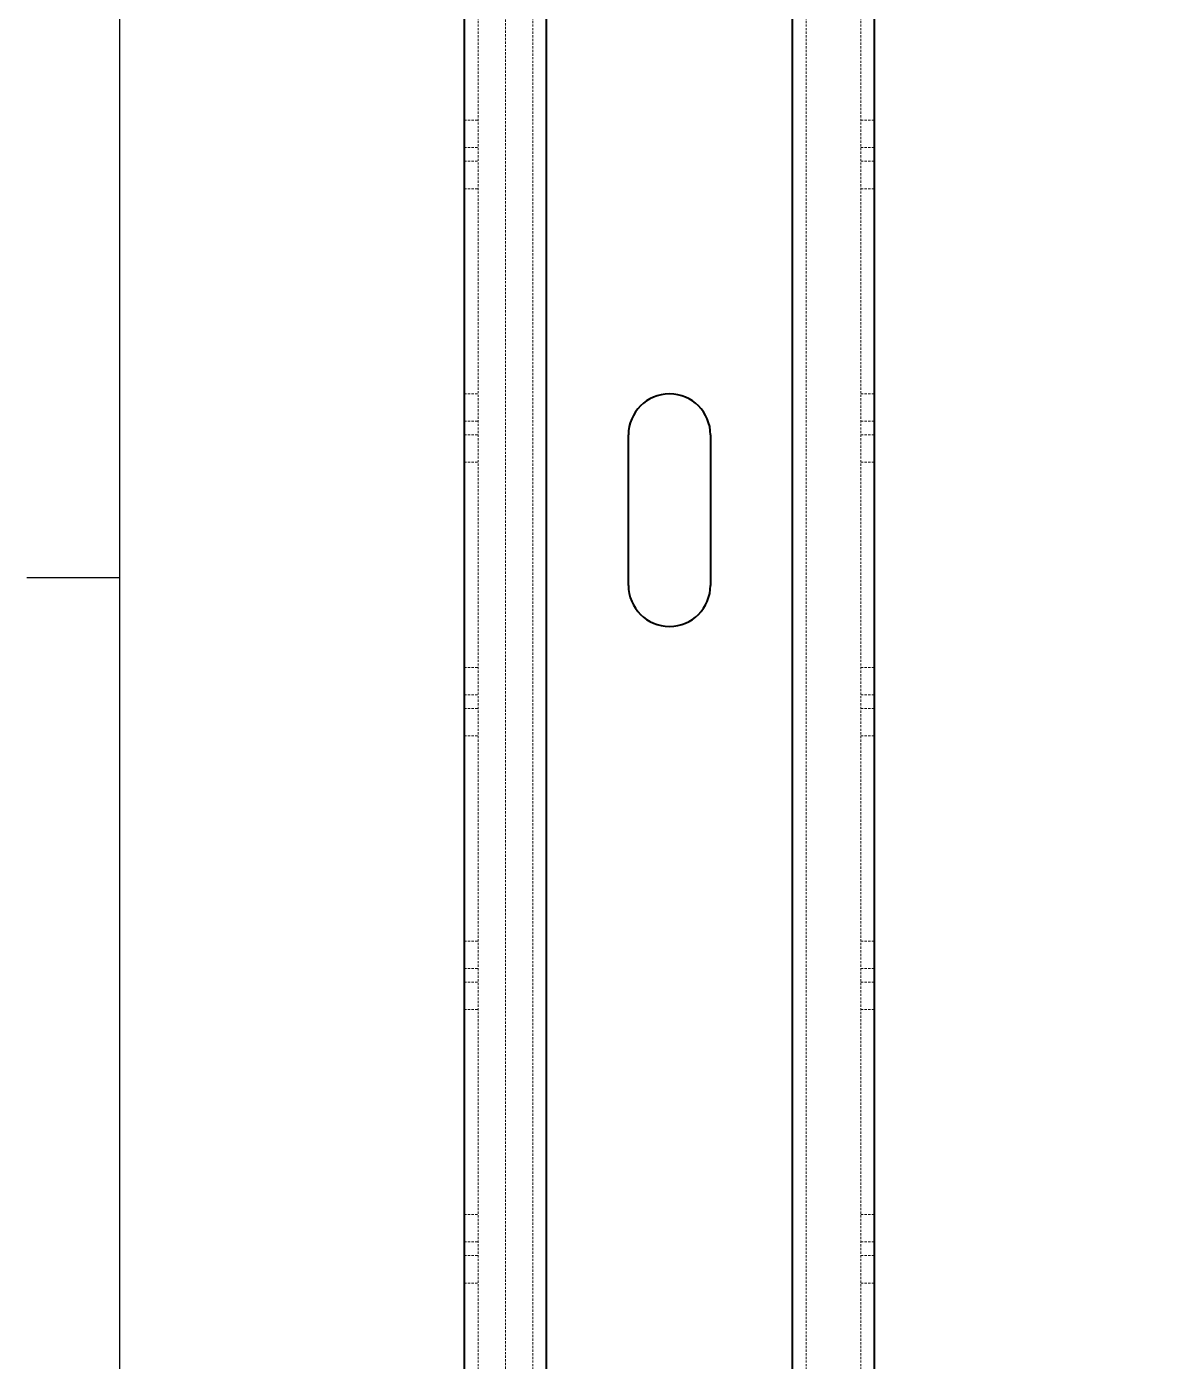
# Model space of a CAD drawing. Header units: inches. Extents: x 6934 to 18973, y 4254 to 7629.
# Drawn here: x 16667.3 to 16750, y 4902.7 to 5000.3 of the extents above; entities that cross this region are included whole.
import ezdxf

# ---------------------------------------------------------------- set-up
doc = ezdxf.new("R2010")
doc.units = ezdxf.units.IN
doc.header["$MEASUREMENT"] = 0
doc.linetypes.add('입력 정류부 ASSY$0$DASHED', pattern=[0.2067, 0.1654, -0.0413])
for name, color, linetype, lineweight, true_color in [('입력 정류부 ASSY$0$가려진 것(ISO)', 2, '입력 정류부 ASSY$0$DASHED', 18, 0xffff00), ('입력 정류부 ASSY$0$가려진 좁은 것(ISO)', 2, '입력 정류부 ASSY$0$DASHED', 18, 0xffff00), ('입력 정류부 ASSY$0$가시적인 것(ISO)', 3, 'Continuous', 40, 0x00ff00)]:
    doc.layers.add(name, color=color, linetype=linetype, lineweight=lineweight, true_color=true_color)
doc.layers.add('입력 정류부 ASSY$0$경계(ISO)', color=7, linetype='Continuous', lineweight=25)

# ---------------------------------------------------------------- blocks, each defined once
blk = doc.blocks.new('입력 정류부 ASSY$0$경계 Default Border')
at = {"layer": '입력 정류부 ASSY$0$경계(ISO)'}
blk.add_line((10, 350), (6.6, 350), dxfattribs=at)
at = {"layer": '입력 정류부 ASSY$0$경계(ISO)', "flags": 128}
blk.add_lwpolyline([(10, 10), (10, 410), (584, 410), (584, 10), (10, 10)], dxfattribs=at)
blk = doc.blocks.new('입력 정류부 ASSY')
at = {"layer": '입력 정류부 ASSY$0$가려진 것(ISO)'}
for p, q in [((46.204, 428.44), (46.204, 773.44)), ((48.204, 773.44), (48.204, 428.44)), ((50.204, 428.44), (50.204, 773.44)), ((70.204, 428.44), (70.204, 773.44)), ((74.204, 428.44), (74.204, 773.44)), ((45.204, 733.44), (46.204, 733.44)), ((74.204, 733.44), (75.204, 733.44)), ((45.204, 728.44), (46.204, 728.44)), ((74.204, 728.44), (75.204, 728.44)), ((45.204, 713.44), (46.204, 713.44)), ((74.204, 713.44), (75.204, 713.44)), ((45.204, 708.44), (46.204, 708.44)), ((74.204, 708.44), (75.204, 708.44)), ((45.204, 693.44), (46.204, 693.44)), ((74.204, 693.44), (75.204, 693.44)), ((45.204, 688.44), (46.204, 688.44)), ((74.204, 688.44), (75.204, 688.44)), ((45.204, 673.44), (46.204, 673.44)), ((74.204, 673.44), (75.204, 673.44)), ((45.204, 668.44), (46.204, 668.44)), ((74.204, 668.44), (75.204, 668.44)), ((45.204, 653.44), (46.204, 653.44)), ((74.204, 653.44), (75.204, 653.44)), ((45.204, 648.44), (46.204, 648.44)), ((74.204, 648.44), (75.204, 648.44))]:
    blk.add_line(p, q, dxfattribs=at)
at = {"layer": '입력 정류부 ASSY$0$가려진 좁은 것(ISO)'}
for p, q in [((45.204, 731.44), (46.204, 731.44)), ((74.204, 731.44), (75.204, 731.44)), ((45.204, 730.44), (46.204, 730.44)), ((74.204, 730.44), (75.204, 730.44)), ((45.204, 711.44), (46.204, 711.44)), ((74.204, 711.44), (75.204, 711.44)), ((45.204, 710.44), (46.204, 710.44)), ((74.204, 710.44), (75.204, 710.44)), ((45.204, 691.44), (46.204, 691.44)), ((74.204, 691.44), (75.204, 691.44)), ((45.204, 690.44), (46.204, 690.44)), ((74.204, 690.44), (75.204, 690.44)), ((45.204, 671.44), (46.204, 671.44)), ((74.204, 671.44), (75.204, 671.44)), ((45.204, 670.44), (46.204, 670.44)), ((74.204, 670.44), (75.204, 670.44)), ((45.204, 651.44), (46.204, 651.44)), ((74.204, 651.44), (75.204, 651.44)), ((45.204, 650.44), (46.204, 650.44)), ((74.204, 650.44), (75.204, 650.44))]:
    blk.add_line(p, q, dxfattribs=at)
at = {"layer": '입력 정류부 ASSY$0$가시적인 것(ISO)'}
for p, q in [((45.204, 428.44), (45.204, 773.44)), ((51.204, 428.44), (51.204, 773.44)), ((69.204, 428.44), (69.204, 773.44)), ((75.204, 428.44), (75.204, 773.44)), ((57.204, 699.44), (57.204, 710.44)), ((63.204, 710.44), (63.204, 699.44))]:
    blk.add_line(p, q, dxfattribs=at)
for centre, start, end in [((60.204, 710.44), 0, 180), ((60.204, 699.44), 180, 0)]:
    blk.add_arc(centre, 3, start, end, dxfattribs=at)
at = {"xscale": 2, "yscale": 2, "zscale": 2}
blk.add_blockref('입력 정류부 ASSY$0$경계 Default Border', (0, 0), dxfattribs=at)

msp = doc.modelspace()

# ---------------------------------------------------------------- block references
msp.add_blockref('입력 정류부 ASSY', (16654.075, 4260.012))

doc.saveas('drawing.dxf')
